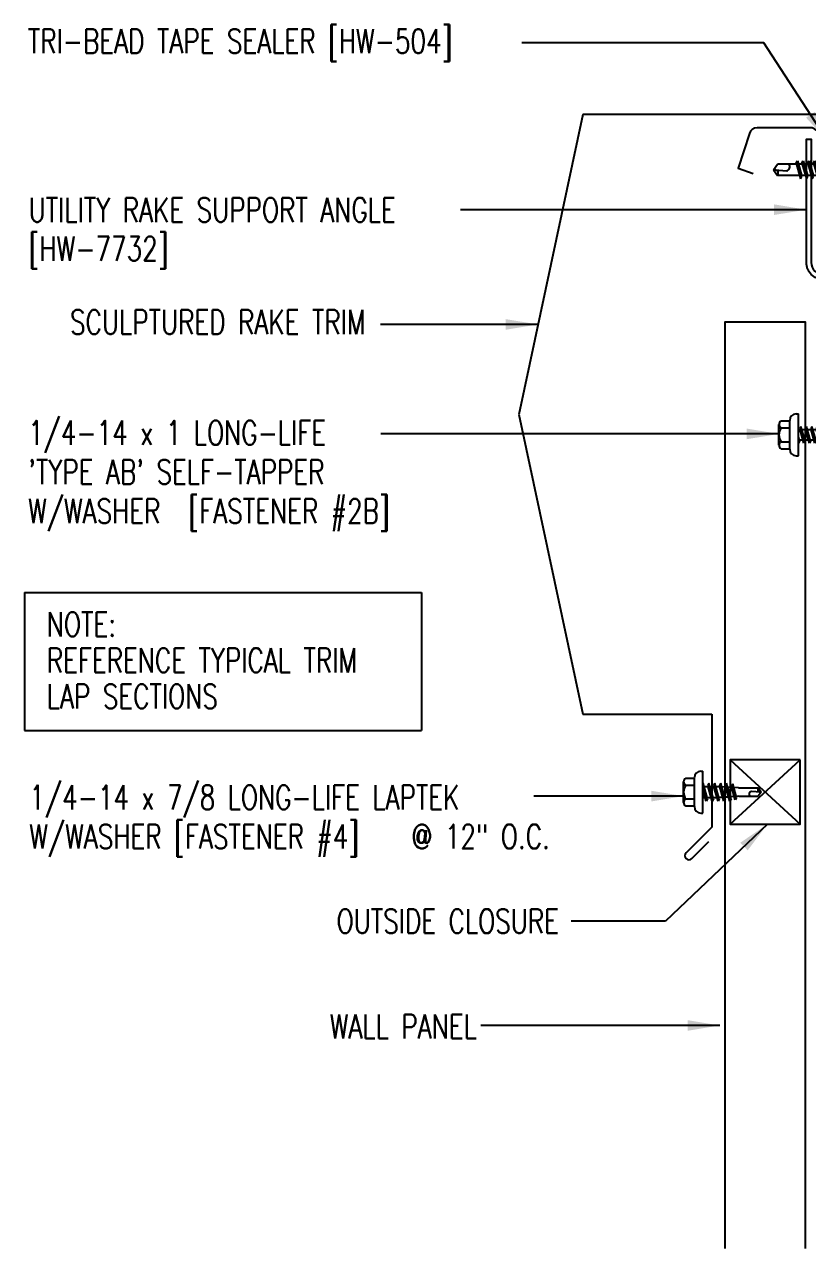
# Model space of a CAD drawing. Header units: inches. Extents: x 5.3 to 40.4, y 13.3 to 39.4.
# Drawn here: x 5.29 to 17.42, y 13.31 to 32.28 of the extents above; entities that cross this region are included whole.
import ezdxf
from ezdxf.enums import TextEntityAlignment as Align

# ---------------------------------------------------------------- set-up
doc = ezdxf.new("R2010")
doc.units = ezdxf.units.IN
doc.header["$MEASUREMENT"] = 0
for name, color, linetype in [('CLO', 3, 'Continuous'), ('FASTENER', 9, 'Continuous'), ('PANEL', 11, 'Continuous'), ('STLA', 10, 'Continuous'), ('TEXT', 2, 'Continuous'), ('TRIM', 6, 'Continuous')]:
    doc.layers.add(name, color=color, linetype=linetype)
doc.styles.add('TEXT1', font='ROMANS.shx', dxfattribs={"width": 0.75, "height": 0.375})
doc.dimstyles.new('DETAIL$7', dxfattribs={"dimscale": 4, "dimtxt": 0.375, "dimasz": 0.125, "dimexe": 0.0625, "dimexo": 0.125, "dimgap": 0.0625, "dimtad": 1, "dimdec": 4, "dimzin": 3, "dimdsep": 46, "dimlunit": 4, "dimtxsty": 'TEXT1', "dimblk": 'ARCHTICK', "dimcen": 0.0625, "dimclrd": 7, "dimclre": 7, "dimclrt": 2, "dimadec": 0, "dimazin": 0, "dimtfac": 0.59375, "dimtdec": 4, "dimtmove": 2, "dimatfit": 3, "dimfxl": 0, "dimfrac": 2, "dimtolj": 1, "dimtzin": 3, "dimarcsym": 0})

# ---------------------------------------------------------------- blocks, each defined once
blk = doc.blocks.new('MB_DW3')
at = {"layer": 'FASTENER'}
for p, q in [((-0.215, 0.305), (-0.215, 0.171)), ((-0.161, 0.337), (0.161, 0.337)), ((-0.107, 0.305), (-0.107, 0.171)), ((0.107, 0.305), (0.107, 0.171)), ((0.215, 0.305), (0.215, 0.171)), ((-0.324, 0.071), (-0.324, 0.037)), ((-0.324, 0.037), (0.324, 0.037)), ((-0.224, 0.171), (0.215, 0.171)), ((-0.139, -0.016), (0.046, 0.037)), ((-0.104, -0.036), (0.139, 0.033)), ((-0.086, 0.037), (0.086, 0.037)), ((-0.086, 0.037), (-0.086, -0.001)), ((0.086, 0.037), (0.133, 0.037)), ((0.086, 0.018), (0.086, -0.042)), ((0.139, 0.033), (0.133, 0.037)), ((0.324, 0.071), (0.324, 0.037)), ((-0.104, -0.036), (-0.139, -0.016)), ((-0.139, -0.107), (0.104, -0.038)), ((-0.104, -0.127), (-0.139, -0.107)), ((-0.139, -0.198), (0.104, -0.128)), ((-0.104, -0.127), (0.139, -0.058)), ((-0.104, -0.218), (0.139, -0.149)), ((-0.086, -0.031), (-0.086, -0.092)), ((-0.086, -0.122), (-0.086, -0.183)), ((0.086, -0.073), (0.086, -0.133)), ((0.086, -0.164), (0.086, -0.224)), ((0.139, -0.058), (0.104, -0.038)), ((0.139, -0.149), (0.104, -0.128)), ((-0.104, -0.218), (-0.139, -0.198)), ((-0.139, -0.289), (0.104, -0.219)), ((-0.104, -0.309), (-0.139, -0.289)), ((-0.139, -0.38), (0.104, -0.31)), ((-0.104, -0.309), (0.139, -0.239)), ((-0.104, -0.4), (0.139, -0.33)), ((-0.086, -0.213), (-0.086, -0.274)), ((-0.086, -0.304), (-0.086, -0.364)), ((0.086, -0.255), (0.086, -0.315)), ((0.086, -0.345), (0.086, -0.406)), ((0.139, -0.239), (0.104, -0.219)), ((0.139, -0.33), (0.104, -0.31)), ((-0.104, -0.4), (-0.139, -0.38)), ((-0.139, -0.47), (0.104, -0.401)), ((-0.104, -0.491), (-0.139, -0.47)), ((-0.139, -0.561), (0.104, -0.492)), ((-0.104, -0.581), (-0.139, -0.561)), ((-0.104, -0.491), (0.139, -0.421)), ((-0.104, -0.581), (0.139, -0.512)), ((-0.086, -0.395), (-0.086, -0.455)), ((-0.086, -0.486), (-0.086, -0.546)), ((0.086, -0.436), (0.086, -0.497)), ((0.086, -0.527), (0.086, -0.588)), ((0.139, -0.421), (0.104, -0.401)), ((0.139, -0.512), (0.104, -0.492)), ((-0.139, -0.652), (0.104, -0.583)), ((-0.104, -0.672), (-0.139, -0.652)), ((-0.139, -0.743), (0.104, -0.674)), ((-0.104, -0.763), (-0.139, -0.743)), ((-0.104, -0.672), (0.139, -0.603)), ((-0.104, -0.763), (0.139, -0.694)), ((-0.086, -0.577), (-0.086, -0.637)), ((-0.086, -0.667), (-0.086, -0.728)), ((-0.086, -0.758), (-0.086, -1.05)), ((0.086, -0.618), (0.086, -0.679)), ((0.086, -0.709), (0.086, -1.05)), ((0.139, -0.603), (0.104, -0.583)), ((0.139, -0.694), (0.104, -0.674)), ((-0.002, -1.095), (0.014, -0.909)), ((0, -1.111), (-0.086, -1.05)), ((0, -1.111), (0.086, -1.05))]:
    blk.add_line(p, q, dxfattribs=at)
for centre, radius, start, end in [((-0.161, 0.274), 0.0628, 29.8754, 150.1246), ((0, 0.141), 0.196, 56.9974, 123.0026), ((0.161, 0.274), 0.0628, 29.8754, 150.1246), ((-0.224, 0.071), 0.1, 90, 180), ((0.224, 0.071), 0.1, 0, 90), ((-0.046, -0.921), 0.0615, 11.1445, 130.906), ((0.054, -1.097), 0.0563, 55.4585, 194.8454)]:
    blk.add_arc(centre, radius, start, end, dxfattribs=at)
blk = doc.blocks.new('MB_DW4')
at = {"layer": 'FASTENER'}
for p, q in [((-0.217, 0.305), (-0.217, 0.171)), ((-0.163, 0.337), (0.159, 0.337)), ((-0.108, 0.305), (-0.108, 0.171)), ((0.105, 0.305), (0.105, 0.171)), ((0.214, 0.305), (0.214, 0.171)), ((-0.326, 0.071), (-0.326, 0.037)), ((-0.326, 0.037), (0.322, 0.037)), ((-0.226, 0.171), (0.214, 0.171)), ((-0.141, -0.014), (0.037, 0.037)), ((-0.105, -0.034), (0.137, 0.035)), ((-0.088, 0.037), (-0.088, 0.001)), ((-0.088, 0.037), (0.085, 0.037)), ((0.085, 0.037), (0.134, 0.037)), ((0.085, 0.02), (0.085, -0.041)), ((0.137, 0.035), (0.134, 0.037)), ((0.322, 0.071), (0.322, 0.037)), ((-0.105, -0.034), (-0.141, -0.014)), ((-0.141, -0.105), (0.102, -0.036)), ((-0.105, -0.125), (-0.141, -0.105)), ((-0.141, -0.196), (0.102, -0.127)), ((-0.105, -0.125), (0.137, -0.056)), ((-0.105, -0.216), (0.137, -0.147)), ((-0.088, -0.029), (-0.088, -0.09)), ((-0.088, -0.12), (-0.088, -0.181)), ((0.085, -0.071), (0.085, -0.131)), ((0.085, -0.162), (0.085, -0.211)), ((0.137, -0.056), (0.102, -0.036)), ((0.137, -0.147), (0.102, -0.127)), ((-0.105, -0.216), (-0.141, -0.196)), ((-0.141, -0.287), (0.102, -0.217)), ((-0.105, -0.307), (-0.141, -0.287)), ((-0.141, -0.378), (0.102, -0.308)), ((-0.105, -0.398), (-0.141, -0.378)), ((-0.105, -0.307), (0.137, -0.238)), ((-0.105, -0.398), (0.137, -0.328)), ((-0.084, -0.27), (-0.088, -0.211)), ((-0.078, -0.36), (-0.082, -0.3)), ((0.071, -0.408), (0.075, -0.346)), ((0.077, -0.315), (0.082, -0.253)), ((0.084, -0.223), (0.085, -0.211)), ((0.137, -0.238), (0.102, -0.217)), ((0.137, -0.328), (0.102, -0.308)), ((-0.122, -0.463), (0.089, -0.403)), ((-0.086, -0.483), (-0.122, -0.463)), ((-0.086, -0.483), (0.124, -0.423)), ((-0.071, -0.449), (-0.075, -0.389)), ((-0.066, -0.516), (-0.069, -0.478)), ((-0.066, -0.516), (-0.066, -0.82)), ((0.063, -0.515), (0.068, -0.439)), ((0.063, -0.516), (0.063, -0.82)), ((0.124, -0.423), (0.089, -0.403)), ((-0.003, -0.854), (0.009, -0.714)), ((-0.002, -0.866), (-0.066, -0.82)), ((-0.002, -0.866), (0.063, -0.82))]:
    blk.add_line(p, q, dxfattribs=at)
for centre, radius, start, end in [((-0.163, 0.274), 0.0628, 29.8754, 150.1246), ((-0.002, 0.141), 0.196, 56.9974, 123.0026), ((0.159, 0.274), 0.0628, 29.8754, 150.1246), ((-0.226, 0.071), 0.1, 90, 180), ((0.222, 0.071), 0.1, 0, 90), ((0.073, -0.516), 0.01, 175.9484, 180), ((-0.036, -0.723), 0.0461, 11.1445, 130.906), ((0.039, -0.855), 0.0422, 55.4585, 194.8454)]:
    blk.add_arc(centre, radius, start, end, dxfattribs=at)
blk = doc.blocks.new('FD-F2b')
at = {"layer": 'TEXT', "style": 'TEXT1', "width": 0.75}
for s, p in [('1/4-14 x 1 LONG-LIFE', (0.0047, -0.0408)), ("'TYPE AB' SELF-TAPPER", (0.0047, -0.1926)), ('W/WASHER', (0.0047, -0.3444)), ('[FASTENER #2B]', (0.6255, -0.3444))]:
    blk.add_text(s, height=0.09375, dxfattribs=at).set_placement(p)
blk.add_attdef('(QUANTITY)', (0.0047, -0.4962), '', height=0.0938, dxfattribs=at)
blk = doc.blocks.new('fz6')
at = {"layer": 'FASTENER'}
for p, q in [((-0.215, 0.305), (-0.215, 0.171)), ((-0.161, 0.337), (0.161, 0.337)), ((-0.107, 0.305), (-0.107, 0.171)), ((0.107, 0.305), (0.107, 0.171)), ((0.215, 0.305), (0.215, 0.171)), ((-0.324, 0.071), (-0.324, 0.037)), ((-0.324, 0.037), (0.324, 0.037)), ((-0.224, 0.171), (0.215, 0.171)), ((-0.129, 0.035), (-0.124, 0.037)), ((-0.096, 0.017), (-0.129, 0.035)), ((-0.129, -0.049), (0.096, 0.015)), ((-0.124, 0.037), (-0.08, 0.037)), ((-0.096, 0.017), (-0.025, 0.037)), ((-0.08, 0.037), (0.08, 0.037)), ((-0.08, 0.021), (-0.08, -0.035)), ((0.08, 0.037), (0.08, 0.011)), ((0.129, -0.003), (0.096, 0.015)), ((0.324, 0.071), (0.324, 0.037)), ((-0.096, -0.068), (-0.129, -0.049)), ((-0.129, -0.134), (0.096, -0.069)), ((-0.096, -0.152), (-0.129, -0.134)), ((-0.129, -0.218), (0.096, -0.154)), ((-0.096, -0.068), (0.129, -0.004)), ((-0.096, -0.152), (0.129, -0.088)), ((-0.096, -0.237), (0.129, -0.172)), ((-0.08, -0.063), (-0.08, -0.12)), ((-0.08, -0.148), (-0.08, -0.204)), ((0.08, -0.016), (0.08, -0.074)), ((0.08, -0.102), (0.08, -0.158)), ((0.08, -0.186), (0.08, -0.243)), ((0.129, -0.088), (0.096, -0.069)), ((0.129, -0.172), (0.096, -0.154)), ((-0.096, -0.237), (-0.129, -0.218)), ((-0.129, -0.303), (0.096, -0.238)), ((-0.096, -0.321), (-0.129, -0.303)), ((-0.129, -0.387), (0.096, -0.323)), ((-0.096, -0.321), (0.129, -0.257)), ((-0.096, -0.406), (0.129, -0.341)), ((-0.08, -0.232), (-0.08, -0.288)), ((-0.08, -0.317), (-0.08, -0.373)), ((0.08, -0.27), (0.08, -0.327)), ((0.08, -0.355), (0.08, -0.412)), ((0.129, -0.257), (0.096, -0.238)), ((0.129, -0.341), (0.096, -0.323)), ((-0.096, -0.406), (-0.129, -0.387)), ((-0.129, -0.471), (0.096, -0.407)), ((-0.096, -0.49), (-0.129, -0.471)), ((-0.129, -0.556), (0.096, -0.491)), ((-0.096, -0.575), (-0.129, -0.556)), ((-0.096, -0.49), (0.129, -0.426)), ((-0.096, -0.575), (0.129, -0.51)), ((-0.08, -0.401), (-0.08, -0.457)), ((-0.08, -0.485), (-0.08, -0.542)), ((0.08, -0.44), (0.08, -0.496)), ((0.08, -0.524), (0.08, -0.58)), ((0.129, -0.426), (0.096, -0.407)), ((0.129, -0.51), (0.096, -0.491)), ((-0.129, -0.64), (0.096, -0.576)), ((-0.096, -0.659), (-0.129, -0.64)), ((-0.121, -0.722), (0.092, -0.662)), ((-0.088, -0.741), (-0.121, -0.722)), ((-0.096, -0.659), (0.129, -0.595)), ((-0.095, -0.799), (0.071, -0.752)), ((-0.088, -0.741), (0.125, -0.68)), ((-0.08, -0.57), (-0.08, -0.626)), ((0.104, -0.771), (0.071, -0.752)), ((0.125, -0.68), (0.092, -0.662)), ((0.129, -0.595), (0.096, -0.576)), ((-0.061, -0.818), (-0.095, -0.799)), ((-0.063, -0.877), (0.034, -0.847)), ((-0.029, -0.895), (-0.063, -0.877)), ((-0.061, -0.818), (0.104, -0.771)), ((-0.029, -0.895), (0.068, -0.866)), ((0.068, -0.866), (0.034, -0.847))]:
    blk.add_line(p, q, dxfattribs=at)
for centre, radius, start, end in [((-0.161, 0.274), 0.0628, 29.8754, 150.1246), ((0, 0.141), 0.196, 56.9974, 123.0026), ((0.161, 0.274), 0.0628, 29.8754, 150.1246), ((-0.224, 0.071), 0.1, 90, 180), ((0.224, 0.071), 0.1, 0, 90), ((0.676, -0.642), 0.757, 180.9696, 185.1765), ((0.676, -0.642), 0.757, 187.255, 191.3837), ((-0.676, -0.642), 0.757, 351.6648, 356.0901), ((-0.676, -0.642), 0.757, 358.2537, 2.5109), ((0.676, -0.642), 0.757, 193.4363, 197.6723), ((0.676, -0.642), 0.757, 199.1495, 206.7351), ((-0.676, -0.642), 0.757, 333.2649, 342.2085), ((-0.676, -0.642), 0.757, 343.5473, 349.3968)]:
    blk.add_arc(centre, radius, start, end, dxfattribs=at)
blk = doc.blocks.new('FD-F4')
at = {"layer": 'TEXT', "style": 'TEXT1', "width": 0.75}
for s, p in [('1/4-14 x 7/8 LONG-LIFE LAPTEK', (0.0047, -0.0408)), ('W/WASHER [FASTENER #4]', (0.0047, -0.1926))]:
    blk.add_text(s, height=0.09375, dxfattribs=at).set_placement(p)
blk.add_attdef('(QUANTITY)', (1.4847, -0.1926), '', height=0.0938, dxfattribs=at)
at = {"layer": 'TEXT', "style": 'TEXT1', "flags": 1}
for tag, p in [('Color', (0.0624, -0.4349)), ('Calc', (0.0624, -0.4349)), ('Opt1', (0.0624, -0.4349)), ('Opt2', (0.0624, -0.4349)), ('Opt3', (0.0624, -0.4349)), ('Description', (0.0624, -0.4349)), ('Multiple', (0.0624, -0.4349)), ('Part', (0.0624, -0.4349)), ('Spare1', (0.0624, -0.6224)), ('Spare2', (0.0624, -0.6224)), ('Spare3', (0.0624, -0.6224)), ('Spare4', (0.0624, -0.6224)), ('Spare5', (0.0624, -0.6224)), ('Spare6', (0.0624, -0.6224)), ('Spare7', (0.0624, -0.6224)), ('Spare8', (0.0624, -0.6224)), ('Spare9', (0.0624, -0.6224)), ('Spare10', (0.0624, -0.6224))]:
    blk.add_attdef(tag, p, '', height=0.0938, dxfattribs=at)
blk = doc.blocks.new('A$C30686E82')
for p, q in [((-2.715, 0.761), (3.437, 0.761)), ((-2.715, 0.761), (-2.715, -1.379)), ((3.437, 0.761), (3.437, -1.379)), ((-2.715, -1.379), (3.437, -1.379))]:
    blk.add_line(p, q)
at = {"layer": 'TEXT', "style": 'TEXT1', "width": 0.75}
for s, p in [('NOTE:', (-2.368, 0.081)), ('REFERENCE TYPICAL TRIM', (-2.368, -0.477)), ('LAP SECTIONS', (-2.368, -1.035))]:
    blk.add_text(s, height=0.375, dxfattribs=at).set_placement(p)
blk = doc.blocks.new('_ArchTick')
at = {"color": 0, "linetype": 'ByBlock', "const_width": 0.15}
blk.add_lwpolyline([(-0.5, -0.5), (0.5, 0.5)], dxfattribs=at)

msp = doc.modelspace()

# ---------------------------------------------------------------- linework, layer by layer
at = {"layer": 'CLO'}
for p, q in [((16.226, 20.883), (17.312, 19.883)), ((16.226, 19.883), (17.312, 20.883))]:
    msp.add_line(p, q, dxfattribs=at)
at = {"layer": 'CLO', "linetype": 'Continuous'}
msp.add_lwpolyline([(17.312, 20.883), (16.226, 20.883), (16.226, 19.883), (17.312, 19.883)], close=True, dxfattribs=at)
at = {"layer": 'PANEL'}
msp.add_lwpolyline([(31.915, 30.305), (31.915, 29.825, -1), (31.858, 29.825), (31.858, 30.31), (31.858, 30.358, -0.46921), (31.952, 30.452), (31.962, 30.452, -0.422346), (32.049, 30.358), (32.049, 28.656), (17.667, 28.656, -0.414215), (17.593, 28.73), (17.593, 30.555, 0.414214), (17.473, 30.675), (16.642, 30.675, 0.32492), (16.523, 30.588), (16.348, 30.051), (16.583, 29.965)], format="xyb", dxfattribs=at)
msp.add_lwpolyline([(17.393, 13.31), (17.393, 27.661), (16.143, 27.661), (16.143, 13.31)], dxfattribs=at)
at = {"layer": 'STLA'}
msp.add_lwpolyline([(21.281, 28.4), (21.281, 28.325), (17.668, 28.325, -0.414214), (17.406, 28.587), (17.406, 30.497), (17.48, 30.497), (17.48, 28.587, 0.414214), (17.668, 28.4)], format="xyb", close=True, dxfattribs=at)
at = {"layer": 'TRIM'}
for p, q in [((13.939, 30.88), (12.951, 26.233)), ((21.939, 30.88), (13.939, 30.88)), ((12.951, 26.233), (13.939, 21.587)), ((13.939, 21.587), (15.939, 21.587)), ((15.939, 21.587), (15.939, 19.837)), ((15.939, 19.837), (15.541, 19.44)), ((15.63, 19.351), (15.892, 19.614))]:
    msp.add_line(p, q, dxfattribs=at)
msp.add_arc((15.585, 19.396), 0.0625, 135, 315, dxfattribs=at)

# ---------------------------------------------------------------- block references
msp.add_blockref('A$C30686E82', (8.002, 22.714))
at = {"layer": 'FASTENER'}
for name, p, rotation in [('MB_DW3', (18.01, 30.023), 270), ('fz6', (17.319, 25.918), 90), ('MB_DW4', (15.841, 20.384), 90.00000000000001)]:
    msp.add_blockref(name, p, dxfattribs=dict(at, rotation=rotation))
at = {"layer": 'TEXT', "xscale": 4, "yscale": 4, "zscale": 4}
msp.add_blockref('FD-F2b', (5.326, 25.926), dxfattribs=at)
msp.add_blockref('FD-F4', (5.345, 20.276), dxfattribs=at).add_auto_attribs({'(QUANTITY)': '@ 12" O.C.'})

# ---------------------------------------------------------------- texts
at = {"layer": 'TEXT', "style": 'TEXT1', "width": 0.75}
for s, p in [('TRI-BEAD TAPE SEALER [HW-504]', (5.34, 31.829)), ('UTILITY RAKE SUPPORT ANGLE', (5.352, 29.215)), ('[HW-7732]', (5.352, 28.615))]:
    msp.add_text(s, height=0.375, dxfattribs=at).set_placement(p)
for s, p in [('SCULPTURED RAKE TRIM', (10.574, 27.477)), ('OUTSIDE CLOSURE', (13.572, 18.194)), ('WALL PANEL', (12.298, 16.563))]:
    msp.add_text(s, height=0.375, dxfattribs=at).set_placement(p, align=Align.RIGHT)

# ---------------------------------------------------------------- leaders
for points in [[(17.743, 30.458), (16.745, 31.991), (12.996, 31.991)], [(17.406, 29.406), (13.01, 29.406), (12.046, 29.406)], [(13.247, 27.628), (11.853, 27.628), (10.807, 27.628)], [(16.983, 25.932), (12.427, 25.932), (10.809, 25.932)], [(15.505, 20.32), (13.577, 20.32), (13.184, 20.32)], [(16.802, 19.883), (15.223, 18.382), (13.763, 18.382)], [(16.064, 16.766), (12.648, 16.766), (12.359, 16.766)]]:
    msp.add_leader(points, dimstyle='DETAIL$7')

doc.saveas('drawing.dxf')
